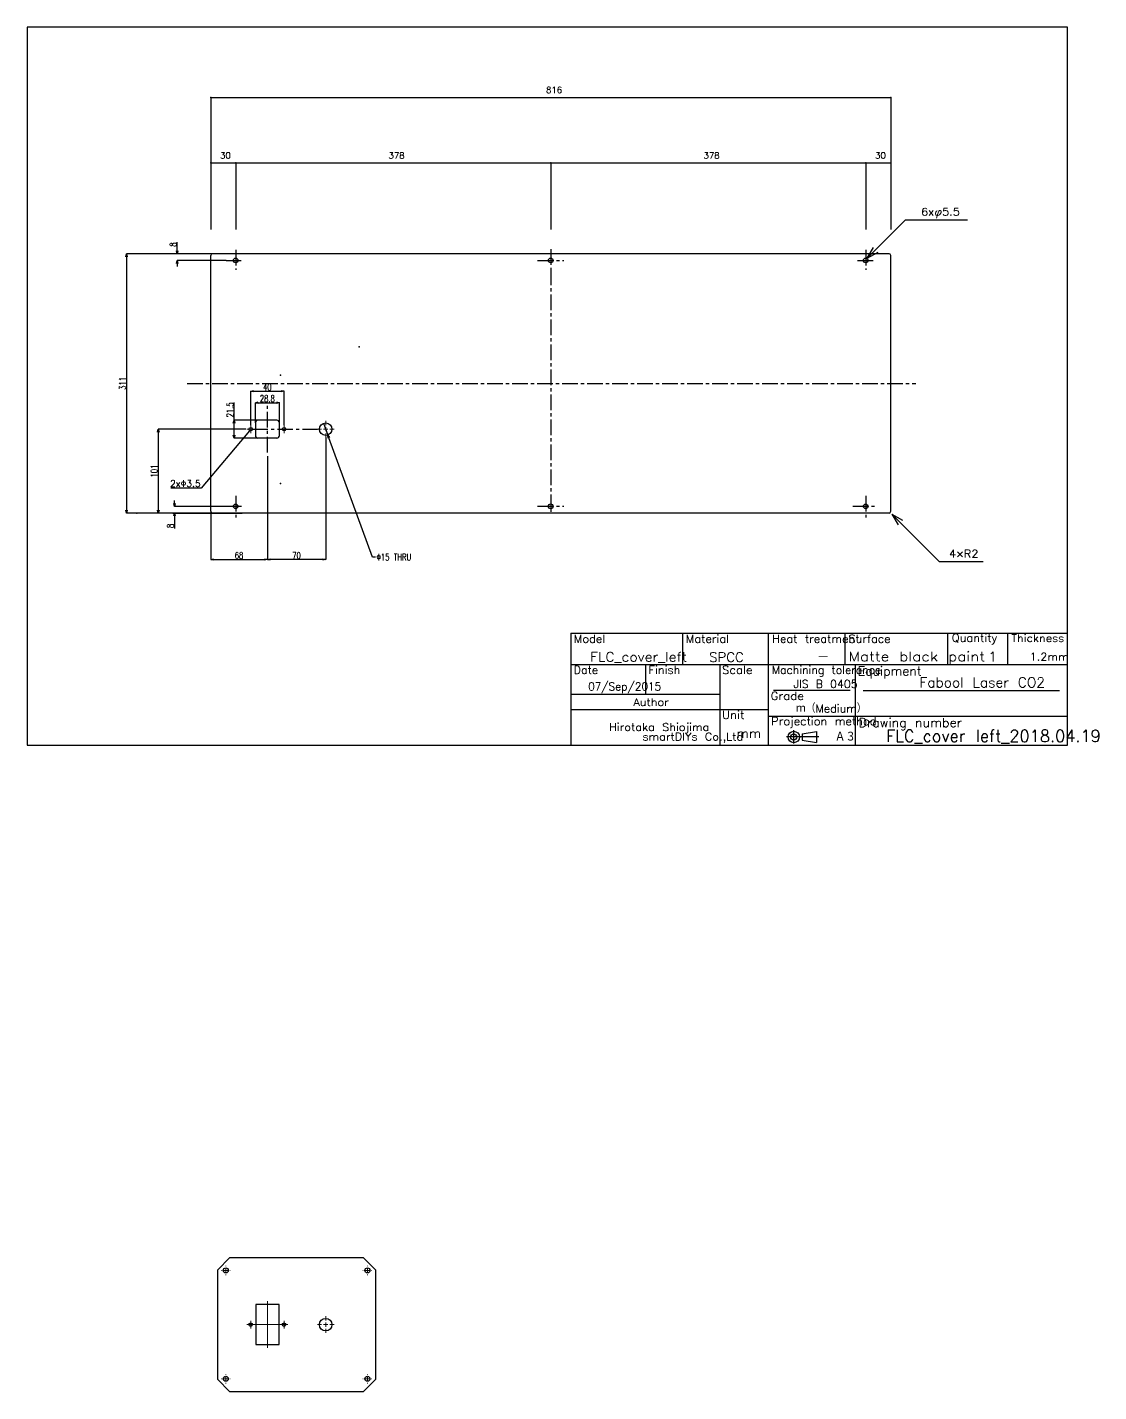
# Model space of a CAD drawing. Extents: x -738 to 1289, y -756 to 880.
# Drawn here: x 4 to 1289, y -756 to 880 of the extents above; entities that cross this region are included whole.
import ezdxf
from ezdxf import colors
from ezdxf.entities.mleader import LeaderData, LeaderLine
from ezdxf.math import Vec2, Vec3

# ---------------------------------------------------------------- set-up
doc = ezdxf.new("R2010")
doc.units = 0
doc.header["$LTSCALE"] = 3
doc.header["$MEASUREMENT"] = 0
doc.linetypes.add('CENTER1', pattern=[10, 6.25, -1.25, 1.25, -1.25])
doc.linetypes.add('CENTERX2', pattern=[20.32, 12.7, -2.54, 2.54, -2.54])
doc.layers.get('0').update_dxf_attribs({"linetype": 'CONTINUOUS'})
doc.layers.get('Defpoints').update_dxf_attribs({"linetype": 'CONTINUOUS'})
for name, color, linetype in [('_0-0_', 7, 'CONTINUOUS'), ('_0-1_', 7, 'CONTINUOUS'), ('_0-2_', 7, 'CONTINUOUS'), ('_0-8_', 7, 'CONTINUOUS')]:
    doc.layers.add(name, color=color, linetype=linetype)
doc.styles.add('SLDTEXTSTYLE0', font='TXT', dxfattribs={"width": 0.75, "bigfont": 'bigfont'})
doc.styles.get("Standard").update_dxf_attribs({"font": 'txt', "bigfont": 'bigfont.shx'})
doc.dimstyles.new('SLDDIMSTYLE0', dxfattribs={"dimtxt": 3.5, "dimasz": 3.556, "dimexe": 0, "dimexo": 0.0625, "dimgap": 0.875, "dimtad": 1, "dimdec": 0, "dimlfac": 2, "dimrnd": 1e-09, "dimzin": 12, "dimdsep": 46, "dimtxsty": 'SLDTEXTSTYLE0', "dimblk1": 'OPEN30', "dimblk2": 'OPEN30', "dimsah": 1, "dimcen": 0.09, "dimadec": 0, "dimazin": 3, "dimtfac": 1, "dimtdec": 0, "dimtofl": 0, "dimtmove": 0, "dimatfit": 3, "dimldrblk": 'OPEN30', "dimfxl": 1, "dimfrac": 2, "dimtolj": 1, "dimtzin": 12, "dimarcsym": 0})
doc.dimstyles.new('SLDDIMSTYLE5', dxfattribs={"dimtxt": 3.5, "dimasz": 3.556, "dimexe": 0, "dimexo": 0.0625, "dimgap": 0.875, "dimtad": 0, "dimtih": 1, "dimtoh": 1, "dimdec": 0, "dimlfac": 2, "dimrnd": 1e-09, "dimzin": 12, "dimdsep": 46, "dimtxsty": 'SLDTEXTSTYLE0', "dimblk1": 'NONE', "dimblk2": 'OPEN30', "dimsah": 1, "dimcen": 0, "dimadec": 0, "dimazin": 3, "dimtfac": 1, "dimtdec": 0, "dimtmove": 0, "dimatfit": 3, "dimldrblk": 'NONE', "dimfxl": 1, "dimfrac": 2, "dimtolj": 1, "dimtzin": 12, "dimarcsym": 0})

# ---------------------------------------------------------------- blocks, each defined once
blk = doc.blocks.new('SW_CENTERMARKSYMBOL_10')
at = {"color": 0, "linetype": 'Continuous', "lineweight": 0}
for p, q in [((-2.5, 0), (-2.75, 0)), ((0, 0), (-1.25, 0)), ((0, 2.5), (0, 2.75)), ((0, 0), (0, 1.25)), ((0, 0), (0, -1.25)), ((0, 0), (1.25, 0)), ((2.5, 0), (2.75, 0)), ((0, -2.5), (0, -2.75))]:
    blk.add_line(p, q, dxfattribs=at)
blk = doc.blocks.new('SW_CENTERMARKSYMBOL_11')
at = {"color": 0, "linetype": 'Continuous', "lineweight": 0}
for p, q in [((-2.5, 0), (-2.75, 0)), ((0, 0), (-1.25, 0)), ((0, 2.5), (0, 2.75)), ((0, 0), (0, 1.25)), ((0, 0), (0, -1.25)), ((0, 0), (1.25, 0)), ((2.5, 0), (2.75, 0)), ((0, -2.5), (0, -2.75))]:
    blk.add_line(p, q, dxfattribs=at)
blk = doc.blocks.new('SW_CENTERMARKSYMBOL_12')
at = {"color": 0, "linetype": 'Continuous', "lineweight": 0}
for p, q in [((-2.5, 0), (-2.75, 0)), ((0, 0), (-1.25, 0)), ((0, 2.5), (0, 2.75)), ((0, 0), (0, 1.25)), ((0, 0), (0, -1.25)), ((0, 0), (1.25, 0)), ((2.5, 0), (2.75, 0)), ((0, -2.5), (0, -2.75))]:
    blk.add_line(p, q, dxfattribs=at)
blk = doc.blocks.new('SW_CENTERMARKSYMBOL_13')
at = {"color": 0, "linetype": 'Continuous', "lineweight": 0}
for p, q in [((-2.5, 0), (-2.75, 0)), ((0, 0), (-1.25, 0)), ((0, 2.5), (0, 2.75)), ((0, 0), (0, 1.25)), ((0, 0), (0, -1.25)), ((0, 0), (1.25, 0)), ((2.5, 0), (2.75, 0)), ((0, -2.5), (0, -2.75))]:
    blk.add_line(p, q, dxfattribs=at)
blk = doc.blocks.new('SW_CENTERMARKSYMBOL_14')
at = {"color": 0, "linetype": 'Continuous', "lineweight": 0}
for p, q in [((-1.25, 0), (-2.3, 0)), ((0, 0), (-1.25, 0)), ((0, 1.25), (0, 2.3)), ((0, 0), (0, 1.25)), ((0, 0), (0, -1.25)), ((0, 0), (1.25, 0)), ((1.25, 0), (2.3, 0)), ((0, -1.25), (0, -2.3))]:
    blk.add_line(p, q, dxfattribs=at)
blk = doc.blocks.new('SW_CENTERMARKSYMBOL_15')
at = {"color": 0, "linetype": 'Continuous', "lineweight": 0}
for p, q in [((-1.25, 0), (-2.3, 0)), ((0, 0), (-1.25, 0)), ((0, 1.25), (0, 2.3)), ((0, 0), (0, 1.25)), ((0, 0), (0, -1.25)), ((0, 0), (1.25, 0)), ((1.25, 0), (2.3, 0)), ((0, -1.25), (0, -2.3))]:
    blk.add_line(p, q, dxfattribs=at)
blk = doc.blocks.new('SW_CENTERMARKSYMBOL_17')
at = {"color": 0, "linetype": 'Continuous', "lineweight": 0}
for p, q in [((-2.5, 0), (-5, 0)), ((0, 0), (-1.25, 0)), ((0, 2.5), (0, 5)), ((0, 0), (0, 1.25)), ((0, 0), (0, -1.25)), ((0, 0), (1.25, 0)), ((2.5, 0), (5, 0)), ((0, -2.5), (0, -5))]:
    blk.add_line(p, q, dxfattribs=at)
blk = doc.blocks.new('A$C57773898')
at = {"color": 7, "linetype": 'Continuous', "lineweight": 25}
for p, q in [((-80, 0), (-87.5, -7.5)), ((-80, 0), (0, 0)), ((7.5, -7.5), (0, 0)), ((-87.5, -7.5), (-87.5, -73)), ((7.5, -73), (7.5, -7.5)), ((-50.5, -28.25), (-64.5, -28.25)), ((-64.5, -28.25), (-64.5, -52.25)), ((-50.5, -52.25), (-50.5, -28.25)), ((-64.5, -52.25), (-50.5, -52.25)), ((-87.5, -73), (-80, -80.5)), ((0, -80.5), (7.5, -73)), ((0, -80.5), (-80, -80.5))]:
    blk.add_line(p, q, dxfattribs=at)
at = {"color": 7, "linetype": 'CENTERX2', "lineweight": 18}
for p, q in [((-57.5, -54.25), (-57.5, -26.25)), ((-66.5, -40.25), (-48.5, -40.25))]:
    blk.add_line(p, q, dxfattribs=at)
at = {"color": 7, "linetype": 'Continuous', "lineweight": 25}
for centre, radius in [((-82.5, -7.75), 1.5), ((2.5, -7.75), 1.5), ((-67.5, -40.25), 1.05), ((-47.5, -40.25), 1.05), ((-22.5, -40.25), 3.75), ((-82.5, -72.75), 1.5), ((2.5, -72.75), 1.5)]:
    blk.add_circle(centre, radius, dxfattribs=at)
at = {"color": 7, "linetype": 'Continuous', "lineweight": 0}
for name, p in [('SW_CENTERMARKSYMBOL_10', (-82.5, -7.75)), ('SW_CENTERMARKSYMBOL_12', (2.5, -7.75)), ('SW_CENTERMARKSYMBOL_14', (-67.5, -40.25)), ('SW_CENTERMARKSYMBOL_15', (-47.5, -40.25)), ('SW_CENTERMARKSYMBOL_17', (-22.5, -40.25)), ('SW_CENTERMARKSYMBOL_11', (-82.5, -72.75)), ('SW_CENTERMARKSYMBOL_13', (2.5, -72.75))]:
    blk.add_blockref(name, p, dxfattribs=at)
blk = doc.blocks.new('_Open30')
at = {"color": 0, "linetype": 'ByBlock', "lineweight": -2}
for p, q in [((-1, 0.267949), (0, 0)), ((0, 0), (-1, -0.267949)), ((0, 0), (-1, 0))]:
    blk.add_line(p, q, dxfattribs=at)
blk = doc.blocks.new('*D16')
at = {"color": 0, "linetype": 'Continuous', "lineweight": -2}
for p, q in [((265.8, 398.2), (160.9, 398.2)), ((160.9, 394.7), (160.9, 301.3)), ((225.8, 297.7), (160.9, 297.7))]:
    blk.add_line(p, q, dxfattribs=at)
at = {"layer": 'Defpoints', "color": 0, "linetype": 'Continuous'}
for p in [(265.9, 398.2), (160.9, 297.7), (225.8, 297.7)]:
    blk.add_point(p, dxfattribs=at)
at = {"color": 0, "linetype": 'Continuous', "lineweight": -2, "xscale": 3.556, "yscale": 3.556, "zscale": 3.556}
for p, rotation in [((160.9, 398.2), 90), ((160.9, 297.7), 270)]:
    blk.add_blockref('_Open30', p, dxfattribs=dict(at, rotation=rotation))
at = {"color": 0, "linetype": 'Continuous', "lineweight": 18, "insert": (156, 348), "char_height": 8, "attachment_point": 5, "rotation": 90, "style": 'SLDTEXTSTYLE0'}
blk.add_mtext('\\A1;101', dxfattribs=at)
blk = doc.blocks.new('*D46')
at = {"color": 0, "linetype": 'Continuous', "lineweight": -2}
for p, q in [((251.9, 409), (251.9, 430.3)), ((280.4, 409), (251.9, 409)), ((251.9, 391), (251.9, 405.4)), ((280.4, 387.5), (251.9, 387.5))]:
    blk.add_line(p, q, dxfattribs=at)
at = {"layer": 'Defpoints', "color": 0, "linetype": 'Continuous'}
for p in [(280.4, 409), (251.9, 387.5), (280.4, 387.5)]:
    blk.add_point(p, dxfattribs=at)
at = {"color": 0, "linetype": 'Continuous', "lineweight": -2, "xscale": 3.556, "yscale": 3.556, "zscale": 3.556}
for p, rotation in [((251.9, 409), 90), ((251.9, 387.5), 270)]:
    blk.add_blockref('_Open30', p, dxfattribs=dict(at, rotation=rotation))
at = {"color": 0, "linetype": 'Continuous', "lineweight": 18, "insert": (243, 421.4), "char_height": 8, "attachment_point": 2, "rotation": 90, "style": 'SLDTEXTSTYLE0'}
blk.add_mtext('\\A1;21.5', dxfattribs=at)
blk = doc.blocks.new('*D47')
at = {"color": 0, "linetype": 'Continuous', "lineweight": -2}
for p, q in [((359.2, 405.3), (364.4, 391.2)), ((418, 244.8), (365.6, 387.8)), ((421.6, 244.8), (418, 244.8))]:
    blk.add_line(p, q, dxfattribs=at)
at = {"layer": 'Defpoints', "color": 0, "linetype": 'Continuous'}
for p in [(359.2, 405.3), (364.4, 391.2)]:
    blk.add_point(p, dxfattribs=at)
at = {"color": 0, "linetype": 'Continuous', "lineweight": -2, "xscale": 3.556, "yscale": 3.556, "zscale": 3.556, "rotation": 110.0983822612054}
blk.add_blockref('_Open30', (364.4, 391.2), dxfattribs=at)
at = {"color": 0, "linetype": 'Continuous', "lineweight": 18, "insert": (443.7, 244.8), "char_height": 8, "attachment_point": 5, "style": 'SLDTEXTSTYLE0'}
blk.add_mtext('\\A1;Φ15 THRU', dxfattribs=at)
blk = doc.blocks.new('_None')
blk = doc.blocks.new('*D48')
at = {"color": 0, "linetype": 'Continuous', "lineweight": -2}
for p, q in [((291.8, 356.4), (291.8, 241.9)), ((223.8, 299.7), (223.8, 241.9)), ((227.4, 241.9), (288.3, 241.9))]:
    blk.add_line(p, q, dxfattribs=at)
at = {"layer": 'Defpoints', "color": 0, "linetype": 'Continuous'}
for p in [(291.8, 356.5), (223.8, 299.7), (291.8, 241.9)]:
    blk.add_point(p, dxfattribs=at)
at = {"color": 0, "linetype": 'Continuous', "lineweight": -2, "xscale": 3.556, "yscale": 3.556, "zscale": 3.556, "rotation": 180}
blk.add_blockref('_Open30', (223.8, 241.9), dxfattribs=at)
at = {"color": 0, "linetype": 'Continuous', "lineweight": -2, "xscale": 3.556, "yscale": 3.556, "zscale": 3.556}
blk.add_blockref('_Open30', (291.8, 241.9), dxfattribs=at)
at = {"color": 0, "linetype": 'Continuous', "lineweight": 18, "insert": (257.8, 246.8), "char_height": 8, "attachment_point": 5, "style": 'SLDTEXTSTYLE0'}
blk.add_mtext('\\A1;68', dxfattribs=at)
blk = doc.blocks.new('*D49')
at = {"color": 0, "linetype": 'Continuous', "lineweight": -2}
for p, q in [((361.8, 388.2), (361.8, 241.9)), ((291.8, 366.1), (291.8, 241.9)), ((358.3, 241.9), (295.4, 241.9))]:
    blk.add_line(p, q, dxfattribs=at)
at = {"layer": 'Defpoints', "color": 0, "linetype": 'Continuous'}
for p in [(361.8, 388.2), (291.8, 366.2), (291.8, 241.9)]:
    blk.add_point(p, dxfattribs=at)
at = {"color": 0, "linetype": 'Continuous', "lineweight": -2, "xscale": 3.556, "yscale": 3.556, "zscale": 3.556, "rotation": 180}
blk.add_blockref('_Open30', (291.8, 241.9), dxfattribs=at)
at = {"color": 0, "linetype": 'Continuous', "lineweight": -2, "xscale": 3.556, "yscale": 3.556, "zscale": 3.556}
blk.add_blockref('_Open30', (361.8, 241.9), dxfattribs=at)
at = {"color": 0, "linetype": 'Continuous', "lineweight": 18, "insert": (326.8, 246.8), "char_height": 8, "attachment_point": 5, "style": 'SLDTEXTSTYLE0'}
blk.add_mtext('\\A1;70', dxfattribs=at)
blk = doc.blocks.new('*D51')
at = {"color": 0, "linetype": 'Continuous', "lineweight": -2}
for p, q in [((271.8, 402.9), (271.8, 443.9)), ((275.4, 443.9), (308.3, 443.9)), ((311.8, 402.9), (311.8, 443.9))]:
    blk.add_line(p, q, dxfattribs=at)
at = {"layer": 'Defpoints', "color": 0, "linetype": 'Continuous'}
for p in [(311.8, 443.9), (271.8, 402.8), (311.8, 402.8)]:
    blk.add_point(p, dxfattribs=at)
at = {"color": 0, "linetype": 'Continuous', "lineweight": -2, "xscale": 3.556, "yscale": 3.556, "zscale": 3.556, "rotation": 180}
blk.add_blockref('_Open30', (271.8, 443.9), dxfattribs=at)
at = {"color": 0, "linetype": 'Continuous', "lineweight": -2, "xscale": 3.556, "yscale": 3.556, "zscale": 3.556}
blk.add_blockref('_Open30', (311.8, 443.9), dxfattribs=at)
at = {"color": 0, "linetype": 'Continuous', "lineweight": 18, "insert": (291.8, 448.8), "char_height": 8, "attachment_point": 5, "style": 'SLDTEXTSTYLE0'}
blk.add_mtext('\\A1;40', dxfattribs=at)
blk = doc.blocks.new('*D58')
at = {"color": 0, "linetype": 'Continuous', "lineweight": -2}
for p, q in [((277.4, 406), (277.4, 430)), ((281, 430), (302.7, 430)), ((306.2, 406), (306.2, 430))]:
    blk.add_line(p, q, dxfattribs=at)
at = {"layer": 'Defpoints', "color": 0, "linetype": 'Continuous'}
for p in [(306.2, 430), (277.4, 406), (306.2, 406)]:
    blk.add_point(p, dxfattribs=at)
at = {"color": 0, "linetype": 'Continuous', "lineweight": -2, "xscale": 3.556, "yscale": 3.556, "zscale": 3.556, "rotation": 180}
blk.add_blockref('_Open30', (277.4, 430), dxfattribs=at)
at = {"color": 0, "linetype": 'Continuous', "lineweight": -2, "xscale": 3.556, "yscale": 3.556, "zscale": 3.556}
blk.add_blockref('_Open30', (306.2, 430), dxfattribs=at)
at = {"color": 0, "linetype": 'Continuous', "lineweight": 18, "insert": (291.8, 434.9), "char_height": 8, "attachment_point": 5, "style": 'SLDTEXTSTYLE0'}
blk.add_mtext('\\A1;28.8', dxfattribs=at)
blk = doc.blocks.new('*D59')
at = {"color": 0, "linetype": 'Continuous', "lineweight": -2}
for p, q in [((180.4, 309.3), (180.4, 312.8)), ((243.7, 305.7), (180.4, 305.7)), ((225.8, 297.7), (180.4, 297.7)), ((180.4, 294.2), (180.4, 279.3))]:
    blk.add_line(p, q, dxfattribs=at)
at = {"layer": 'Defpoints', "color": 0, "linetype": 'Continuous'}
for p in [(180.4, 305.7), (225.8, 297.7), (243.7, 305.7)]:
    blk.add_point(p, dxfattribs=at)
at = {"color": 0, "linetype": 'Continuous', "lineweight": -2, "xscale": 3.556, "yscale": 3.556, "zscale": 3.556}
for p, rotation in [((180.4, 305.7), 270), ((180.4, 297.7), 90)]:
    blk.add_blockref('_Open30', p, dxfattribs=dict(at, rotation=rotation))
at = {"color": 0, "linetype": 'Continuous', "lineweight": 18, "insert": (175.5, 282.2), "char_height": 8, "attachment_point": 5, "rotation": 90, "style": 'SLDTEXTSTYLE0'}
blk.add_mtext('\\A1;8', dxfattribs=at)
blk = doc.blocks.new('*D60')
at = {"color": 0, "linetype": 'Continuous', "lineweight": -2}
for p, q in [((183.6, 612.3), (183.6, 622.6)), ((225.8, 608.7), (183.6, 608.7)), ((242.3, 600.7), (183.6, 600.7)), ((183.6, 597.2), (183.6, 593.6))]:
    blk.add_line(p, q, dxfattribs=at)
at = {"layer": 'Defpoints', "color": 0, "linetype": 'Continuous'}
for p in [(225.8, 608.7), (183.6, 600.7), (242.3, 600.7)]:
    blk.add_point(p, dxfattribs=at)
at = {"color": 0, "linetype": 'Continuous', "lineweight": -2, "xscale": 3.556, "yscale": 3.556, "zscale": 3.556}
for p, rotation in [((183.6, 608.7), 270), ((183.6, 600.7), 90)]:
    blk.add_blockref('_Open30', p, dxfattribs=dict(at, rotation=rotation))
at = {"color": 0, "linetype": 'Continuous', "lineweight": 18, "insert": (178.7, 619.8), "char_height": 8, "attachment_point": 5, "rotation": 90, "style": 'SLDTEXTSTYLE0'}
blk.add_mtext('\\A1;8', dxfattribs=at)
blk = doc.blocks.new('*D61')
at = {"color": 0, "linetype": 'Continuous', "lineweight": -2}
for p, q in [((225.8, 608.7), (122.8, 608.7)), ((122.8, 605.2), (122.8, 301.3)), ((225.8, 297.7), (122.8, 297.7))]:
    blk.add_line(p, q, dxfattribs=at)
at = {"layer": 'Defpoints', "color": 0, "linetype": 'Continuous'}
for p in [(225.8, 608.7), (122.8, 297.7), (225.8, 297.7)]:
    blk.add_point(p, dxfattribs=at)
at = {"color": 0, "linetype": 'Continuous', "lineweight": -2, "xscale": 3.556, "yscale": 3.556, "zscale": 3.556}
for p, rotation in [((122.8, 608.7), 90), ((122.8, 297.7), 270)]:
    blk.add_blockref('_Open30', p, dxfattribs=dict(at, rotation=rotation))
at = {"color": 0, "linetype": 'Continuous', "lineweight": 18, "insert": (118, 453.2), "char_height": 8, "attachment_point": 5, "rotation": 90, "style": 'SLDTEXTSTYLE0'}
blk.add_mtext('\\A1;311', dxfattribs=at)

msp = doc.modelspace()

# ---------------------------------------------------------------- linework, layer by layer
at = {"color": 7, "linetype": 'Continuous', "lineweight": 25}
for p, q in [((277.42562, 405.977), (277.42562, 390.477)), ((303.22562, 408.977), (280.42562, 408.977)), ((306.22562, 390.477), (306.22562, 405.977)), ((303.22562, 387.477), (280.42562, 387.477))]:
    msp.add_line(p, q, dxfattribs=at)
for centre, radius in [((271.82562, 398.227), 2.1), ((311.82562, 398.227), 2.1), ((361.82562, 398.227), 7.5)]:
    msp.add_circle(centre, radius, dxfattribs=at)
for centre, start, end in [((280.42562, 405.977), 90, 180), ((303.22562, 405.977), 0, 90), ((280.42562, 390.477), 180, 270), ((303.22562, 390.477), 270, 0)]:
    msp.add_arc(centre, 3, start, end, dxfattribs=at)
at = {"layer": '_0-0_', "color": 3, "linetype": 'Continuous'}
for p, q in [((3.73738, 880.42099), (3.73738, 19.30099)), ((1251.73738, 880.42099), (3.73738, 880.42099)), ((1251.73738, 19.30099), (1251.73738, 880.42099)), ((3.73738, 19.30099), (1251.73738, 19.30099))]:
    msp.add_line(p, q, dxfattribs=at)
at = {"layer": '_0-0_', "color": 4, "linetype": 'Continuous'}
for p, q in [((655.81738, 153.46099), (1251.73738, 153.46099)), ((655.81738, 153.46099), (655.81738, 19.30099)), ((789.97738, 153.46099), (789.97738, 116.02099)), ((892.93738, 153.46099), (892.93738, 19.30099)), ((984.97738, 116.02099), (984.97738, 153.46099)), ((1108.21738, 116.02099), (1108.21738, 153.46099)), ((1179.97738, 153.46099), (1179.97738, 116.02099)), ((655.81738, 116.02099), (1251.73738, 116.02099)), ((745.51738, 116.02099), (745.51738, 80.14099)), ((835.21738, 19.30099), (835.21738, 116.02099)), ((997.45738, 19.30099), (997.45738, 116.02099)), ((991.21738, 84.82099), (899.17738, 84.82099)), ((1006.81738, 84.82099), (1242.37738, 84.82099)), ((835.21738, 80.14099), (655.81738, 80.14099)), ((835.21738, 61.42099), (655.81738, 61.42099)), ((892.93738, 61.42099), (835.21738, 61.42099)), ((1251.73738, 53.62099), (892.93738, 53.62099)), ((933.41995, 32.79562), (950.89195, 35.79082)), ((933.41995, 32.79562), (933.41995, 25.30762)), ((950.89195, 35.79082), (950.89195, 22.31242)), ((933.41995, 25.30762), (950.89195, 22.31242))]:
    msp.add_line(p, q, dxfattribs=at)
at = {"layer": '_0-0_', "color": 7, "linetype": 'Continuous'}
for p, q in [((923.43595, 21.35516), (923.43595, 37.31001)), ((953.56341, 29.05162), (914.93568, 29.05162))]:
    msp.add_line(p, q, dxfattribs=at)
at = {"layer": '_0-0_', "color": 4, "linetype": 'Continuous'}
for radius in [6.864, 3.744]:
    msp.add_circle((923.43595, 29.05162), radius, dxfattribs=at)
at = {"layer": '_0-1_', "color": 4, "linetype": 'CENTER1'}
for p, q in [((253.82562, 613.58245), (253.82562, 589.49659)), ((631.82562, 614.3861), (631.82562, 589.90224)), ((1009.82562, 613.58245), (1009.82562, 589.49659)), ((242.34335, 600.727), (260.25424, 600.727)), ((616.0723, 600.727), (647.592, 600.727)), ((631.82562, 589.90224), (631.82562, 317.69955)), ((999.90714, 600.727), (1019.53173, 600.727)), ((195.54104, 453.227), (1069.87037, 453.227)), ((291.82562, 370.227), (291.82562, 426.227)), ((273.82562, 398.227), (351.82562, 398.227)), ((253.82562, 318.12924), (253.82562, 292.43765)), ((631.82562, 317.69955), (631.82562, 295.99773)), ((1009.82562, 318.12924), (1009.82562, 292.43765)), ((243.74305, 305.727), (260.93421, 305.727)), ((616.0723, 305.727), (647.592, 305.727)), ((994.15275, 305.727), (1021.84406, 305.727))]:
    msp.add_line(p, q, dxfattribs=at)
at = {"layer": '_0-2_', "color": 7, "linetype": 'Continuous'}
for p, q in [((223.82562, 299.727), (223.82562, 606.727)), ((1037.82562, 608.727), (225.82562, 608.727)), ((1039.82562, 299.727), (1039.82562, 606.727)), ((1037.82562, 297.727), (225.82562, 297.727))]:
    msp.add_line(p, q, dxfattribs=at)
for centre, radius in [((253.82562, 600.727), 2.75), ((631.82562, 600.727), 2.85), ((1009.82562, 600.727), 2.75), ((253.82562, 305.727), 2.75), ((631.82562, 305.727), 2.85), ((1009.82562, 305.727), 2.75)]:
    msp.add_circle(centre, radius, dxfattribs=at)
for centre, start, end in [((225.82562, 606.727), 90, 180), ((1037.82562, 606.727), 0, 90), ((225.82562, 299.727), 180, 270), ((1037.82562, 299.727), 270, 0)]:
    msp.add_arc(centre, 2, start, end, dxfattribs=at)
at = {"layer": '_0-8_', "color": 4, "linetype": 'Continuous'}
for p, q in [((223.82562, 796.38763), (1039.82562, 796.38763)), ((223.82562, 796.38763), (223.82562, 637.75298)), ((1039.82562, 796.38763), (1039.82562, 637.75298)), ((223.82562, 718.68902), (223.82562, 637.75298)), ((223.82562, 717.88563), (253.82562, 717.88563)), ((223.82562, 717.88563), (223.82562, 637.75298)), ((253.82562, 717.88563), (253.82562, 637.75298)), ((253.82562, 717.88563), (631.82562, 717.88563)), ((631.82562, 717.88563), (631.82562, 637.75298)), ((631.82562, 717.88563), (1009.82562, 717.88563)), ((1009.82562, 717.88563), (1009.82562, 637.75298)), ((1009.82562, 717.88563), (1039.82562, 717.88563)), ((1039.82562, 718.68902), (1039.82562, 637.75298)), ((1039.82562, 717.88563), (1039.82562, 637.75298)), ((1011.58953, 603.33248), (1057.70035, 649.44329)), ((1057.70035, 649.44329), (1131.92172, 649.44329)), ((1011.58953, 603.33248), (1019.08953, 616.32286)), ((1011.58953, 603.33248), (1024.57992, 610.83248)), ((178.6139, 297.727), (219.92118, 297.727)), ((186.92382, 297.727), (261.763, 297.727)), ((1041.12875, 296.5187), (1098.11018, 239.53728)), ((1041.12875, 296.5187), (1048.62875, 283.52832)), ((1041.12875, 296.5187), (1054.11914, 289.0187)), ((1098.11018, 239.53728), (1150.60122, 239.53728))]:
    msp.add_line(p, q, dxfattribs=at)
at = {"layer": '_0-8_', "color": 4}
for p in [(223.82562, 796.38763), (1039.82562, 796.38763), (223.82562, 717.88563), (253.82562, 717.88563), (631.82562, 717.88563), (1009.82562, 717.88563), (1039.82562, 717.88563), (401.82562, 497.10358), (307.45445, 463.227), (307.45445, 333.227), (135.36511, 297.727), (178.6139, 297.727)]:
    msp.add_point(p, dxfattribs=at)

# ---------------------------------------------------------------- block references
at = {"linetype": 'Continuous', "xscale": 2, "yscale": 2, "zscale": 2}
msp.add_blockref('A$C57773898', (406.82562, -595.43681), dxfattribs=at)
at = {"layer": '_0-1_', "color": 4, "linetype": 'CENTER1', "xscale": 2, "yscale": 2, "zscale": 2}
for name, p in [('SW_CENTERMARKSYMBOL_14', (271.82562, 398.227)), ('SW_CENTERMARKSYMBOL_15', (311.82562, 398.227)), ('SW_CENTERMARKSYMBOL_17', (361.82562, 398.227))]:
    msp.add_blockref(name, p, dxfattribs=at)

# ---------------------------------------------------------------- texts
at = {"layer": '_0-0_', "color": 7}
for s, height, width, p in [('Model', 9.6, 1.042279, (659.43768, 142.09376)), ('Material', 9.6, 1.042279, (793.89785, 142.09376)), ('Heat treatment', 9.6000001, 1.042279, (897.45821, 142.09376)), ('Surface', 9.6, 1.027174, (989.25258, 142.09376)), ('Quantity', 9.6, 1.042279, (1113.15916, 143.1607)), ('Thickness', 9, 1.10303, (1184.53825, 143.07827)), ('Matte black paint', 11.3999999, 1.178947, (989.11129, 119.83873)), ('1', 11.4, 1.178947, (1156.39978, 119.681)), ('FLC_cover_left', 11.3999999, 1.07177, (679.12349, 119.43024)), ('Finish', 9.6, 1.042279, (749.23774, 104.66899)), ('SPCC', 11.4, 1.025172, (821.95677, 119.05696)), ('Machining tolerance', 9.6000001, 1.002948, (897.10676, 104.66899)), ('－', 11.4, 1.178947, (951.39409, 119.05699)), ('1.2mm', 9, 1.10303, (1206.52826, 120.89015)), ('Date', 9.6, 1.018319, (659.32842, 104.66899)), ('Scale', 9.6, 1.073864, (837.29284, 104.66899)), ('Equipment', 10.8, 1.014493, (1000.17781, 102.82098)), ('Fabool Laser CO2', 12, 1.006923, (1074.42667, 88.49297)), ('07/Sep/2015', 9.6000001, 0.965802, (676.65128, 84.86806)), ('Grade', 9.6, 1.073864, (895.79284, 73.46899)), ('JIS B 0405', 9.6, 1.001059, (923.22054, 87.82099)), ('Author', 9, 1.10303, (731.00177, 66.28548)), ('ｍ（Medium）', 9.6, 1.018319, (926.10239, 58.27928)), ('Unit', 9.6, 1.073864, (837.324, 50.72387)), ('Projection method', 9.6000001, 1.042279, (896.39957, 43.20499)), ('Drawing number', 10.7999997, 1.029412, (1001.40765, 40.93104)), ('Hirotaka Shiojima', 9, 1.10303, (701.83209, 36.40016)), ('smartDIYs Co.,Ltd', 9, 1.10303, (741.9915, 24.93984)), ('mm', 10.8, 1.060606, (854.94647, 27.92868)), ('Ａ３', 10.8, 1.060606, (972.73362, 23.65162)), ('FLC_cover left_2018.04.19', 14.4000006, 0.987179, (1034.24006, 23.02099))]:
    msp.add_text(s, height=height, dxfattribs=dict(at, width=width)).set_placement(p)
at = {"layer": '_0-8_', "color": 7}
for s, p in [('816', (626.20062, 801.38763)), ('30', (235.07562, 722.88563)), ('378', (437.20062, 722.88563)), ('378', (815.20062, 722.88563)), ('30', (1021.07562, 722.88563))]:
    msp.add_text(s, height=7.5, dxfattribs=at).set_placement(p)
at = {"layer": '_0-8_', "color": 7, "width": 1.10303}
for s, p in [('6xφ5.5', (1076.32032, 654.51781)), ('4×R2', (1109.72423, 244.43096))]:
    msp.add_text(s, height=9, dxfattribs=at).set_placement(p)

# ---------------------------------------------------------------- dimensions: what is measured, and where the dimension line sits
at = {"color": 7, "linetype": 'Continuous', "lineweight": 18}
for base, p1, p2, override, picture, middle in [((183.55682, 600.727), (225.82562, 608.727), (242.34335, 600.727), {"dimtxt": 8, "dimlfac": 1}, '*D60', (183.55682, 619.75639)), ((251.87746, 387.477), (280.42562, 408.977), (280.42562, 387.477), {"dimtxt": 8, "dimdec": 1, "dimlfac": 1}, '*D46', (251.87746, 421.408)), ((180.40267, 305.727), (225.82562, 297.727), (243.74305, 305.727), {"dimtxt": 8, "dimlfac": 1}, '*D59', (180.40267, 282.19819))]:
    dim = msp.add_linear_dim(base=base, p1=p1, p2=p2, angle=90, dimstyle='SLDDIMSTYLE0', override=override, dxfattribs=at)
    dim.commit()
    dim.dimension.update_dxf_attribs({"geometry": picture, "text_midpoint": middle, "dimtype": 160})
for base, p1, p2, picture, middle in [((122.84352, 297.727), (225.82562, 608.727), (225.82562, 297.727), '*D61', (117.96852, 453.227)), ((160.8609100809, 297.7269973549), (265.8553420403, 398.2269973549), (225.8256206076, 297.7269973549), '*D16', (155.9859100809, 347.9769973549))]:
    dim = msp.add_linear_dim(base=base, p1=p1, p2=p2, angle=90, dimstyle='SLDDIMSTYLE0', override={"dimtxt": 8, "dimlfac": 1}, dxfattribs=at)
    dim.commit()
    dim.dimension.update_dxf_attribs({"geometry": picture, "text_midpoint": middle})
dim = msp.add_linear_dim(base=(311.82562, 443.92899), p1=(271.82562, 402.827), p2=(311.82562, 402.827), dimstyle='SLDDIMSTYLE0', override={"dimtxt": 8, "dimlfac": 1}, dxfattribs=at)
dim.commit()
dim.dimension.update_dxf_attribs({"geometry": '*D51', "text_midpoint": (291.82562, 443.92899), "dimtype": 160})
for base, p1, p2, override, picture, middle in [((306.22562, 429.98584), (277.42562, 405.977), (306.22562, 405.977), {"dimtxt": 8, "dimdec": 1, "dimlfac": 1}, '*D58', (291.82562, 434.86084)), ((291.82562, 241.88219), (361.82562, 388.227), (291.82562, 366.19284), {"dimtxt": 8, "dimlfac": 1}, '*D49', (326.82562, 246.75719)), ((291.82562, 241.88219), (223.82562, 299.727), (291.82562, 356.48811), {"dimtxt": 8, "dimlfac": 1}, '*D48', (257.82562, 246.75719))]:
    dim = msp.add_linear_dim(base=base, p1=p1, p2=p2, dimstyle='SLDDIMSTYLE0', override=override, dxfattribs=at)
    dim.commit()
    dim.dimension.update_dxf_attribs({"geometry": picture, "text_midpoint": middle})
dim = msp.add_diameter_dim_2p(p1=(359.24837, 405.27028), p2=(364.40287, 391.18372), text='Φ15 THRU', dimstyle='SLDDIMSTYLE5', override={"dimtxt": 8}, dxfattribs=at)
dim.commit()
dim.dimension.update_dxf_attribs({"geometry": '*D47', "text_midpoint": (443.69459, 244.80936), "dimtype": 163})

# ---------------------------------------------------------------- leaders
ml = msp.add_multileader_mtext('Standard', dxfattribs=at)
ml.set_content('2xΦ3.5', color=7, style='STANDARD')
ml.set_leader_properties()
ml.build(insert=Vec2(0, 0))
ml.multileader.update_dxf_attribs({"text_right_attachment_type": 6, "dogleg_length": 0.36, "arrow_head_size": 0.18})
ctx = ml.context
ctx.base_point, ctx.char_height, ctx.arrow_head_size, ctx.landing_gap_size, ctx.plane_origin = Vec3(170.05912, 333.08947), 8, 0.18, 0.09, Vec3(270.55097, 396.55808)
ctx.right_attachment, ctx.text_align_type = 6, 2
notes = []
notes.append((ctx, [(0, (1, 1, 0), (212.19912, 327.48947), (-1, 0), 0.36, [(0, [(270.55097, 396.55808)], 0, [])])]))
ctx.mtext.insert, ctx.mtext.alignment, ctx.mtext.flow_direction = Vec3(211.74912, 337.08947), 3, 5
for ctx, leaders in notes:
    for number, flags, end, landing, length, lines in leaders:
        leader = LeaderData()
        leader.index, (leader.has_last_leader_line, leader.has_dogleg_vector, leader.attachment_direction) = number, flags
        leader.last_leader_point, leader.dogleg_vector, leader.dogleg_length = Vec3(end), Vec3(landing), length
        for number, points, colour, breaks in lines:
            line = LeaderLine()
            line.index, line.vertices, line.color, line.breaks = number, Vec3.list(points), colors.encode_raw_color(colour), breaks
            leader.lines.append(line)
        ctx.leaders.append(leader)

doc.saveas('drawing.dxf')
